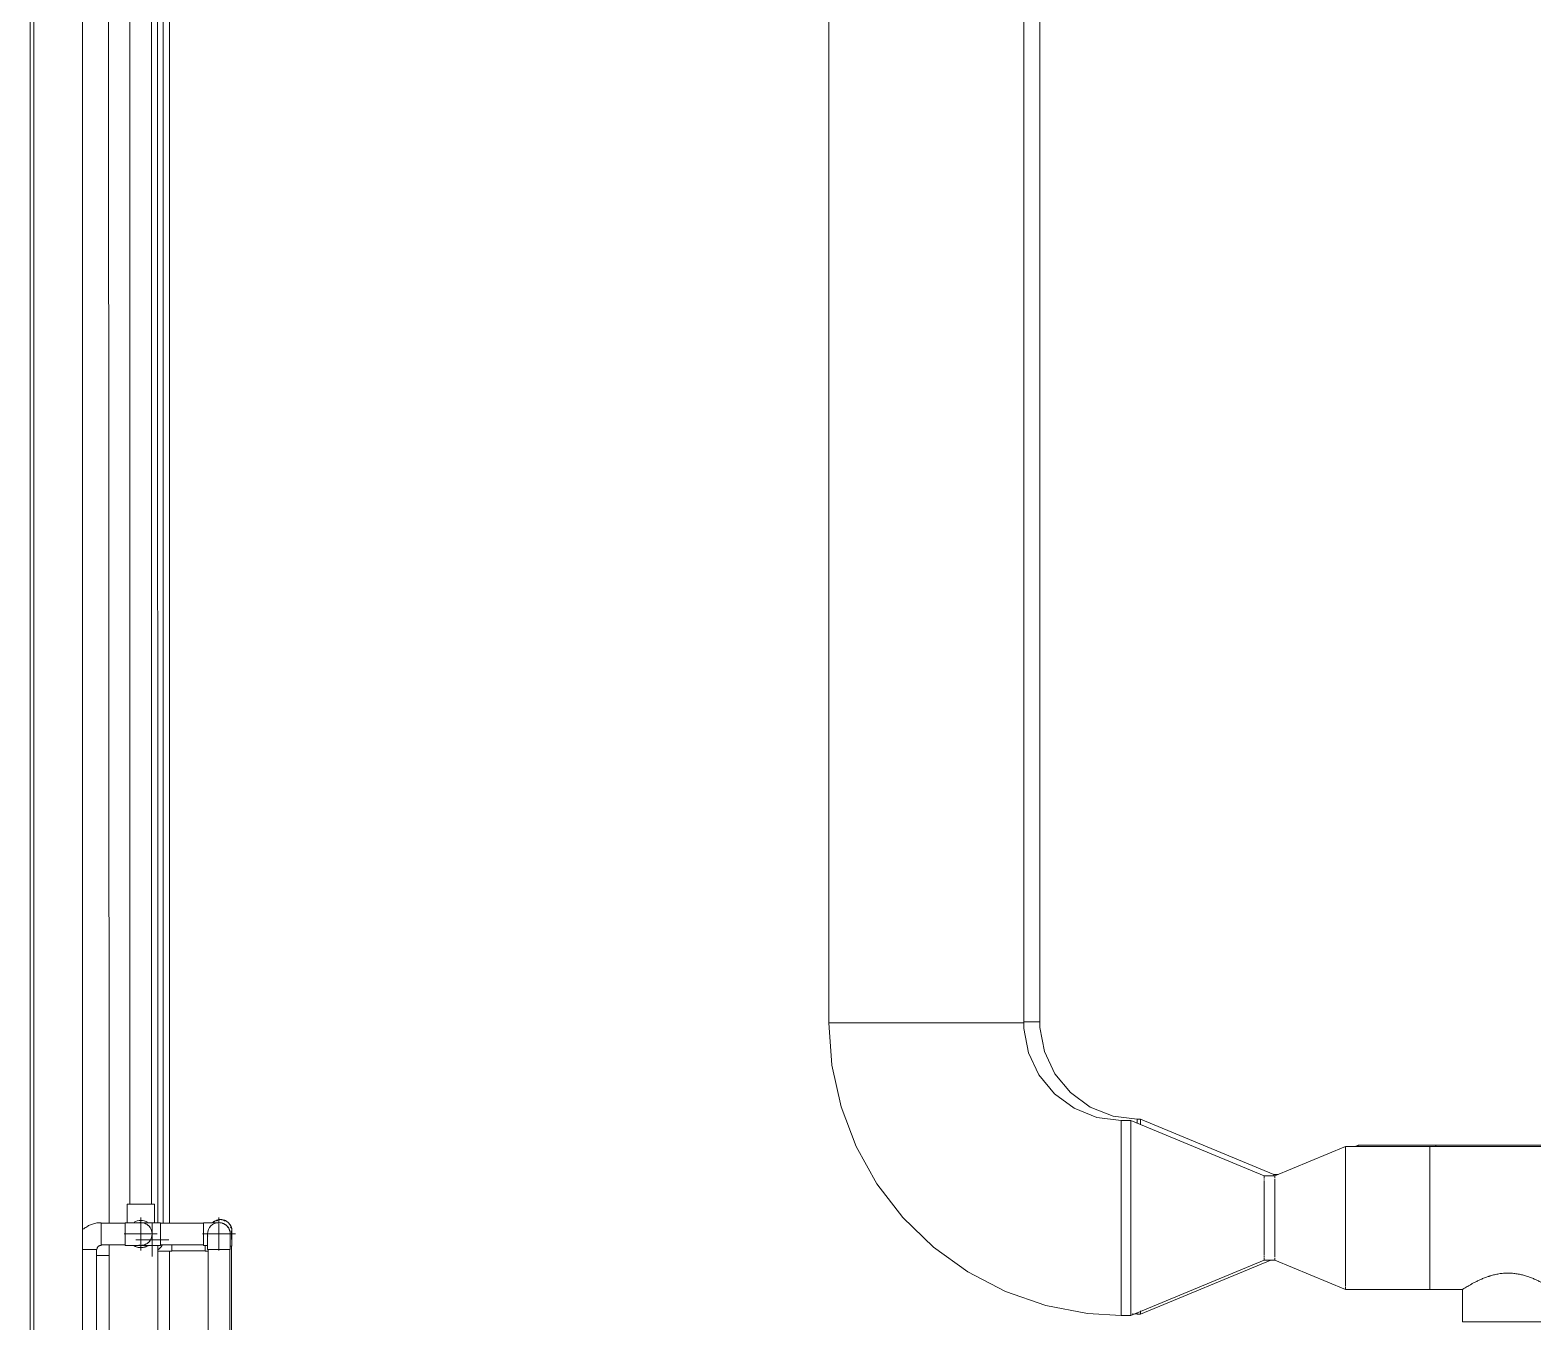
# Model space of a CAD drawing. Header units: centimetres. Extents: x -11896 to 2794, y -437 to 1921.
# Drawn here: x 196.3 to 427.5, y 263 to 461.8 of the extents above; entities that cross this region are included whole.
import ezdxf

# ---------------------------------------------------------------- set-up
doc = ezdxf.new("R2010")
doc.units = ezdxf.units.CM
for name, color, linetype, lineweight in [('M-HVAC-DUCT', 7, 'Continuous', 9), ('P-PIPE', 7, 'Continuous', 9), ('P-PIPE-CNTR', 7, 'Continuous', 9)]:
    doc.layers.add(name, color=color, linetype=linetype, lineweight=lineweight)

# ---------------------------------------------------------------- blocks, each defined once
blk = doc.blocks.new('Cobre - Codo - CO - Codo-V100-Sección 2-2')
at = {"layer": 'P-PIPE', "color": 6, "true_color": 0xff00ff}
for p, q in [((-1239.74, 278.3), (-1239.74, 276.56)), ((-1239.74, 276.56), (-1239.74, 274.81))]:
    blk.add_line(p, q, dxfattribs=at)
at = {"layer": 'P-PIPE', "color": 6, "true_color": 0xff00ff, "flags": 128}
for points in [[(-1237.35, 278.3), (-1237.35, 278.3), (-1237.36, 278.3), (-1237.37, 278.3), (-1237.38, 278.3), (-1237.4, 278.3), (-1237.42, 278.3), (-1237.44, 278.3), (-1237.47, 278.3), (-1237.5, 278.3), (-1237.54, 278.3), (-1237.58, 278.3), (-1237.62, 278.3), (-1237.67, 278.3), (-1237.72, 278.3), (-1237.77, 278.3), (-1237.82, 278.3), (-1237.88, 278.3), (-1237.94, 278.3), (-1238.01, 278.3), (-1238.07, 278.3), (-1238.14, 278.3), (-1238.22, 278.3), (-1238.29, 278.3), (-1238.37, 278.3), (-1238.45, 278.3), (-1238.53, 278.3), (-1238.61, 278.3), (-1238.7, 278.3), (-1238.78, 278.3), (-1238.87, 278.3), (-1238.96, 278.3), (-1239.05, 278.3), (-1239.14, 278.3), (-1239.24, 278.3), (-1239.33, 278.3), (-1239.42, 278.3), (-1239.52, 278.3), (-1239.61, 278.3), (-1239.71, 278.3), (-1239.74, 278.3)], [(-1239.74, 274.81), (-1239.64, 274.81), (-1239.54, 274.81), (-1239.45, 274.81), (-1239.36, 274.81), (-1239.26, 274.81), (-1239.17, 274.81), (-1239.08, 274.81), (-1238.99, 274.81), (-1238.9, 274.81), (-1238.81, 274.81), (-1238.72, 274.81), (-1238.63, 274.81), (-1238.55, 274.81), (-1238.47, 274.81), (-1238.39, 274.81), (-1238.31, 274.81), (-1238.24, 274.81), (-1238.16, 274.81), (-1238.09, 274.81), (-1238.03, 274.81), (-1237.96, 274.81), (-1237.9, 274.81), (-1237.84, 274.81), (-1237.78, 274.81), (-1237.73, 274.81), (-1237.68, 274.81), (-1237.63, 274.81), (-1237.59, 274.81), (-1237.55, 274.81), (-1237.51, 274.81), (-1237.48, 274.81), (-1237.45, 274.81), (-1237.43, 274.81), (-1237.4, 274.81), (-1237.39, 274.81), (-1237.37, 274.81), (-1237.36, 274.81), (-1237.35, 274.81), (-1237.35, 274.81)]]:
    blk.add_lwpolyline(points, dxfattribs=at)
at = {"layer": 'P-PIPE', "color": 6, "true_color": 0xff00ff}
for start, end in [(90, 100.6807), (0, 90), (270, 0), (259.3193, 270)]:
    blk.add_arc((-1237.35, 276.56), 1.75, start, end, dxfattribs=at)
blk = doc.blocks.new('CPVC - Codo - Codo-957983-Sección 2-2')
at = {"layer": 'P-PIPE', "color": 6, "true_color": 0xff00ff}
for p, q in [((-1239.45, 281.17), (-1239.45, 278.73)), ((-1237.35, 281.17), (-1239.45, 281.17)), ((-1235.26, 281.17), (-1237.35, 281.17)), ((-1235.26, 278.73), (-1235.26, 281.17))]:
    blk.add_line(p, q, dxfattribs=at)
at = {"layer": 'P-PIPE', "color": 6, "true_color": 0xff00ff, "flags": 128}
for points in [[(-1239.45, 278.27), (-1239.45, 278.36), (-1239.45, 278.45), (-1239.45, 278.53), (-1239.45, 278.62), (-1239.45, 278.71), (-1239.45, 278.73)], [(-1235.26, 278.73), (-1235.26, 278.64), (-1235.26, 278.56), (-1235.26, 278.47), (-1235.26, 278.38), (-1235.26, 278.3)], [(-1237.35, 274.46), (-1237.44, 274.46), (-1237.52, 274.47), (-1237.6, 274.48), (-1237.69, 274.49), (-1237.77, 274.5), (-1237.85, 274.52), (-1237.93, 274.54), (-1238.01, 274.57), (-1238.09, 274.6), (-1238.17, 274.63), (-1238.24, 274.66), (-1238.32, 274.7), (-1238.39, 274.74), (-1238.46, 274.78)], [(-1236.22, 274.79), (-1236.29, 274.75), (-1236.36, 274.71), (-1236.44, 274.67), (-1236.52, 274.64), (-1236.59, 274.6), (-1236.67, 274.58), (-1236.75, 274.55), (-1236.83, 274.53), (-1236.91, 274.51), (-1237, 274.49), (-1237.08, 274.48), (-1237.16, 274.47), (-1237.25, 274.46), (-1237.33, 274.46), (-1237.35, 274.46)]]:
    blk.add_lwpolyline(points, dxfattribs=at)
at = {"layer": 'P-PIPE', "color": 6, "true_color": 0xff00ff}
for start, end in [(90, 120), (60, 90), (240, 270), (270, 300)]:
    blk.add_arc((-1237.35, 276.56), 2.09, start, end, dxfattribs=at)
blk = doc.blocks.new('Cobre - Codo - CO - Codo-V102-Sección 2-2')
at = {"layer": 'P-PIPE', "color": 6, "true_color": 0xff00ff}
blk.add_arc((-1235.6, 275.65), 1.75, 300, 330, dxfattribs=at)
blk = doc.blocks.new('Cobre - Codo - CO - Codo-V109-Sección 2-2')
at = {"layer": 'P-PIPE', "color": 6, "true_color": 0xff00ff}
for p, q in [((-1243.47, 278.24), (-1243.47, 278.3)), ((-1243.47, 276.56), (-1243.47, 278.3)), ((-1243.47, 274.81), (-1243.47, 276.56)), ((-1246.3, 274.17), (-1245.85, 274.17)), ((-1245.85, 274.17), (-1244.1, 274.17)), ((-1244.16, 274.17), (-1244.1, 274.17)), ((-1243.47, 274.81), (-1243.47, 274.87))]:
    blk.add_line(p, q, dxfattribs=at)
at = {"layer": 'P-PIPE', "color": 6, "true_color": 0xff00ff, "flags": 128}
for points in [[(-1243.47, 278.3), (-1243.63, 278.3), (-1243.8, 278.29), (-1243.96, 278.27), (-1244.13, 278.25), (-1244.29, 278.22), (-1244.45, 278.19), (-1244.61, 278.14), (-1244.77, 278.09), (-1244.92, 278.04), (-1245.08, 277.98), (-1245.23, 277.91), (-1245.38, 277.84), (-1245.52, 277.76), (-1245.66, 277.67), (-1245.8, 277.58), (-1245.94, 277.49), (-1246.07, 277.39), (-1246.19, 277.28)], [(-1244.1, 274.17), (-1244.1, 274.2), (-1244.1, 274.22), (-1244.1, 274.25), (-1244.09, 274.27), (-1244.09, 274.3), (-1244.08, 274.32), (-1244.08, 274.35), (-1244.07, 274.37), (-1244.06, 274.4), (-1244.05, 274.42), (-1244.04, 274.44), (-1244.03, 274.47), (-1244.02, 274.49), (-1244.01, 274.51), (-1243.99, 274.53), (-1243.98, 274.55), (-1243.96, 274.57), (-1243.95, 274.59), (-1243.93, 274.61), (-1243.91, 274.63), (-1243.89, 274.64), (-1243.87, 274.66), (-1243.85, 274.68), (-1243.83, 274.69), (-1243.81, 274.71), (-1243.79, 274.72), (-1243.77, 274.73), (-1243.74, 274.74), (-1243.72, 274.75), (-1243.7, 274.76), (-1243.67, 274.77), (-1243.65, 274.78), (-1243.63, 274.79), (-1243.6, 274.79), (-1243.58, 274.8), (-1243.55, 274.8), (-1243.53, 274.8), (-1243.5, 274.81), (-1243.47, 274.81), (-1243.47, 274.81)]]:
    blk.add_lwpolyline(points, dxfattribs=at)
blk = doc.blocks.new('Cobre - Codo - CO - Codo-V112-Sección 2-2')
at = {"layer": 'P-PIPE', "color": 6, "true_color": 0xff00ff}
for p, q in [((-1244.19, 273.27), (-1243.6, 273.27)), ((-1243.6, 273.27), (-1242.17, 273.27))]:
    blk.add_line(p, q, dxfattribs=at)
blk = doc.blocks.new('M_Round Tee - Standard-1406723-Sección 2-2')
at = {"layer": 'M-HVAC-DUCT', "color": 6, "true_color": 0xff00ff}
for p, q in [((-1014.99, 290.03), (-1038.99, 290.03)), ((-1038.99, 290.03), (-1038.99, 279.03)), ((-1014.99, 279.03), (-1014.99, 290.03)), ((-1038.99, 279.03), (-1038.99, 268.03)), ((-1014.99, 268.03), (-1014.99, 279.03)), ((-1038.99, 268.03), (-1033.99, 268.03)), ((-1033.99, 268.03), (-1033.99, 263.03)), ((-1019.99, 263.03), (-1019.99, 268.03)), ((-1019.99, 268.03), (-1014.99, 268.03)), ((-1033.99, 263.03), (-1026.99, 263.03)), ((-1026.99, 263.03), (-1019.99, 263.03))]:
    blk.add_line(p, q, dxfattribs=at)
for points, knots in [([(-1026.99, 270.54), (-1027.23, 270.54), (-1027.7, 270.52), (-1028.39, 270.44), (-1028.95, 270.32), (-1029.39, 270.21), (-1029.66, 270.14), (-1029.86, 270.07), (-1030.07, 270), (-1030.32, 269.92), (-1030.61, 269.8), (-1030.9, 269.69), (-1031.17, 269.57), (-1031.43, 269.45), (-1031.68, 269.33), (-1031.93, 269.21), (-1032.16, 269.1), (-1032.38, 268.98), (-1032.59, 268.86), (-1032.78, 268.76), (-1032.97, 268.65), (-1033.19, 268.52), (-1033.44, 268.37), (-1033.68, 268.22), (-1033.91, 268.08), (-1033.99, 268.03), (-1033.99, 268.03)], [0, 0, 0, 0, 0.0625, 0.125, 0.1875, 0.21875, 0.25, 0.265625, 0.28125, 0.3125, 0.34375, 0.375, 0.40625, 0.4375, 0.46875, 0.5, 0.53125, 0.5625, 0.59375, 0.625, 0.65625, 0.6875, 0.75, 0.8125, 0.875, 1, 1, 1, 1]), ([(-1019.99, 268.03), (-1019.99, 268.03), (-1020.06, 268.08), (-1020.29, 268.22), (-1020.53, 268.37), (-1020.78, 268.52), (-1021.01, 268.65), (-1021.19, 268.76), (-1021.39, 268.86), (-1021.67, 269.02), (-1021.97, 269.17), (-1022.29, 269.33), (-1022.54, 269.45), (-1022.81, 269.57), (-1023.08, 269.69), (-1023.36, 269.8), (-1023.65, 269.92), (-1023.96, 270.02), (-1024.27, 270.12), (-1024.58, 270.21), (-1024.91, 270.3), (-1025.24, 270.37), (-1025.7, 270.45), (-1026.28, 270.52), (-1026.75, 270.54), (-1026.99, 270.54)], [0, 0, 0, 0, 0.125, 0.1875, 0.25, 0.3125, 0.34375, 0.375, 0.40625, 0.4375, 0.5, 0.53125, 0.5625, 0.59375, 0.625, 0.65625, 0.6875, 0.71875, 0.75, 0.78125, 0.8125, 0.84375, 0.875, 0.9375, 1, 1, 1, 1])]:
    blk.add_open_spline(points, degree=3, knots=knots, dxfattribs=at)
blk = doc.blocks.new('M_Round Transition - Angle - Reducción 45_-1406902-Sección 2-2')
at = {"layer": 'M-HVAC-DUCT', "color": 6, "true_color": 0xff00ff}
for p, q in [((-1051.99, 290.03), (-1062.85, 285.53)), ((-1051.99, 289.23), (-1051.99, 289.49)), ((-1051.99, 287.5), (-1051.99, 288.21)), ((-1062.85, 285.04), (-1062.85, 284.92)), ((-1051.99, 285.09), (-1051.99, 286.04)), ((-1051.99, 282.18), (-1051.99, 283.15)), ((-1062.85, 281.78), (-1062.85, 281.25)), ((-1062.85, 276.81), (-1062.85, 276.28)), ((-1051.99, 274.91), (-1051.99, 275.88)), ((-1062.85, 273.14), (-1062.85, 273.02)), ((-1051.99, 272.02), (-1051.99, 272.97)), ((-1062.85, 272.53), (-1051.99, 268.03)), ((-1051.99, 269.85), (-1051.99, 270.56)), ((-1051.99, 268.57), (-1051.99, 268.83))]:
    blk.add_line(p, q, dxfattribs=at)
blk = doc.blocks.new('M_Round Transition - Angle - Reducción 45_-1406951-Sección 2-2')
at = {"layer": 'M-HVAC-DUCT', "color": 6, "true_color": 0xff00ff}
for p, q in [((-1064.49, 285.53), (-1085.01, 294.03)), ((-1085.01, 294.03), (-1085.01, 293.74)), ((-1085.01, 293.1), (-1085.01, 292.38)), ((-1085.01, 291.13), (-1085.01, 290.03)), ((-1085.01, 288.19), (-1085.01, 286.85)), ((-1064.49, 284.92), (-1064.49, 285.04)), ((-1085.01, 284.38), (-1085.01, 283.09)), ((-1064.49, 281.25), (-1064.49, 281.78)), ((-1085.01, 279.27), (-1085.01, 279.03)), ((-1064.49, 276.28), (-1064.49, 276.81)), ((-1085.01, 274.97), (-1085.01, 273.68)), ((-1064.49, 273.02), (-1064.49, 273.14)), ((-1085.01, 264.03), (-1064.49, 272.53)), ((-1085.01, 271.21), (-1085.01, 269.87)), ((-1085.01, 268.03), (-1085.01, 266.93)), ((-1085.01, 265.68), (-1085.01, 264.96)), ((-1085.01, 264.32), (-1085.01, 264.03))]:
    blk.add_line(p, q, dxfattribs=at)
blk = doc.blocks.new('M_Round Elbow - 1 D-1406963-Sección 2-2')
at = {"layer": 'M-HVAC-DUCT', "color": 6, "true_color": 0xff00ff}
for p, q in [((-1116.49, 309.03), (-1131.49, 309.03)), ((-1101.49, 309.03), (-1116.49, 309.03)), ((-1086.49, 279.03), (-1086.49, 294.03)), ((-1086.49, 264.03), (-1086.49, 279.03))]:
    blk.add_line(p, q, dxfattribs=at)
at = {"layer": 'M-HVAC-DUCT', "color": 6, "true_color": 0xff00ff, "flags": 128}
for points in [[(-1131.49, 309.03), (-1131.01, 302.51), (-1129.6, 296.12), (-1127.27, 290.01), (-1124.08, 284.3), (-1120.1, 279.11), (-1115.4, 274.55), (-1110.1, 270.72), (-1104.3, 267.7), (-1098.12, 265.56), (-1091.69, 264.33), (-1086.49, 264.03)], [(-1086.49, 294.03), (-1090.23, 294.5), (-1093.73, 295.9), (-1096.78, 298.12), (-1099.17, 301.03), (-1100.77, 304.44), (-1101.46, 308.15), (-1101.49, 309.03)]]:
    blk.add_lwpolyline(points, dxfattribs=at)
blk = doc.blocks.new('M_Round Tee - Standard-V117-Sección 2-2')
at = {"layer": 'M-HVAC-DUCT', "color": 6, "true_color": 0xff00ff}
for p, q in [((-1014.09, 290.22), (-1038.09, 290.22)), ((-1038.09, 290.22), (-1038.09, 290.11)), ((-1014.09, 290.12), (-1014.09, 290.22)), ((-1019.09, 263.22), (-1019.09, 268.03)), ((-1019.98, 263.22), (-1019.09, 263.22))]:
    blk.add_line(p, q, dxfattribs=at)
blk = doc.blocks.new('M_Round Transition - Angle - Reducción 45_-V118-Sección 2-2')
at = {"layer": 'M-HVAC-DUCT', "color": 6, "true_color": 0xff00ff}
blk.add_line((-1050.02, 290.22), (-1050.48, 290.03), dxfattribs=at)
blk = doc.blocks.new('M_Round Transition - Angle - Reducción 45_-V119-Sección 2-2')
at = {"layer": 'M-HVAC-DUCT', "color": 6, "true_color": 0xff00ff}
for p, q in [((-1063.02, 285.72), (-1083.55, 294.22)), ((-1083.55, 294.22), (-1083.55, 293.93)), ((-1083.55, 264.22), (-1063.48, 272.53)), ((-1083.55, 264.51), (-1083.55, 264.22))]:
    blk.add_line(p, q, dxfattribs=at)
blk = doc.blocks.new('M_Round Elbow - 1 D-V120-Sección 2-2')
at = {"layer": 'M-HVAC-DUCT', "color": 6, "true_color": 0xff00ff}
for p, q in [((-1099.02, 309.22), (-1101.42, 309.22)), ((-1084.02, 293.53), (-1084.02, 294.22)), ((-1084.81, 264.26), (-1084.02, 264.22)), ((-1084.02, 264.22), (-1084.02, 264.5))]:
    blk.add_line(p, q, dxfattribs=at)
at = {"layer": 'M-HVAC-DUCT', "color": 6, "true_color": 0xff00ff, "flags": 128}
blk.add_lwpolyline([(-1084.02, 294.22), (-1087.76, 294.69), (-1091.27, 296.08), (-1094.31, 298.3), (-1096.71, 301.21), (-1098.31, 304.63), (-1099, 308.34), (-1099.02, 309.22)], dxfattribs=at)
blk = doc.blocks.new('Cobre - Tee - CO - Tee-V154-Sección 2-2')
at = {"layer": 'P-PIPE', "color": 6, "true_color": 0xff00ff}
for p, q in [((-1234.75, 273.91), (-1232.58, 273.91)), ((-1232.58, 273.91), (-1232.58, 274.78))]:
    blk.add_line(p, q, dxfattribs=at)
blk.add_arc((-1235.6, 275.65), 1.75, 300, 330, dxfattribs=at)
blk.add_open_spline([(-1234.62, 274.21), (-1234.6, 274.22), (-1234.55, 274.26), (-1234.47, 274.32), (-1234.4, 274.38), (-1234.36, 274.43), (-1234.33, 274.45)], degree=3, dxfattribs=at)
blk.add_open_spline([(-1234.29, 274.5), (-1234.28, 274.51), (-1234.25, 274.54), (-1234.2, 274.6), (-1234.14, 274.69), (-1234.11, 274.75), (-1234.09, 274.78)], degree=3, knots=[0.596931, 0.596931, 0.596931, 0.596931, 0.6071429, 0.6428571, 0.6785714, 0.7142857, 0.7142857, 0.7142857, 0.7142857], dxfattribs=at)
blk = doc.blocks.new('Cobre - Codo - CO - Codo-V155-Sección 2-2')
at = {"layer": 'P-PIPE', "color": 6, "true_color": 0xff00ff}
blk.add_line((-1227.47, 274.81), (-1227.47, 273.91), dxfattribs=at)
at = {"layer": 'P-PIPE', "color": 6, "true_color": 0xff00ff, "flags": 128}
blk.add_lwpolyline([(-1226.96, 273.91), (-1227.06, 273.91), (-1227.15, 273.91), (-1227.25, 273.91), (-1227.34, 273.91), (-1227.44, 273.91), (-1227.47, 273.91)], dxfattribs=at)
at = {"layer": 'P-PIPE', "color": 6, "true_color": 0xff00ff}
blk.add_ellipse((-1225.08, 275.7), major_axis=(1.75, 0), ratio=0.999848, start_param=6.12974, end_param=6.283185, dxfattribs=at)
blk = doc.blocks.new('Cobre - Codo - CO - Codo-1444429-Sección 2-2')
at = {"layer": 'P-PIPE', "color": 6, "true_color": 0xff00ff}
blk.add_line((-1223.33, 277.02), (-1223.33, 277.02), dxfattribs=at)
at = {"layer": 'P-PIPE', "color": 6, "true_color": 0xff00ff, "flags": 128}
for points in [[(-1226.3, 278.28), (-1226.25, 278.33), (-1226.2, 278.37), (-1226.14, 278.42), (-1226.09, 278.46), (-1226.03, 278.5), (-1225.97, 278.53), (-1225.91, 278.57), (-1225.84, 278.6), (-1225.78, 278.63), (-1225.72, 278.65), (-1225.65, 278.68), (-1225.58, 278.7), (-1225.52, 278.72), (-1225.45, 278.73), (-1225.38, 278.75), (-1225.31, 278.76), (-1225.24, 278.77), (-1225.17, 278.77), (-1225.1, 278.77), (-1225.08, 278.77)], [(-1225.08, 278.77), (-1225.01, 278.77), (-1224.94, 278.77), (-1224.87, 278.76), (-1224.8, 278.75), (-1224.74, 278.74), (-1224.67, 278.72), (-1224.6, 278.7), (-1224.53, 278.68), (-1224.47, 278.66), (-1224.4, 278.63), (-1224.34, 278.61), (-1224.28, 278.58), (-1224.21, 278.54), (-1224.15, 278.51), (-1224.1, 278.47), (-1224.04, 278.43), (-1223.98, 278.38), (-1223.93, 278.34), (-1223.88, 278.29), (-1223.83, 278.24), (-1223.78, 278.19), (-1223.74, 278.14), (-1223.69, 278.08), (-1223.65, 278.03), (-1223.61, 277.97), (-1223.57, 277.91), (-1223.54, 277.85), (-1223.51, 277.79), (-1223.48, 277.72), (-1223.45, 277.66), (-1223.43, 277.59), (-1223.41, 277.53), (-1223.39, 277.46), (-1223.37, 277.39), (-1223.36, 277.32), (-1223.35, 277.25), (-1223.34, 277.18), (-1223.34, 277.11), (-1223.33, 277.04), (-1223.33, 277.02)], [(-1223.33, 274.68), (-1223.33, 274.78), (-1223.33, 274.87), (-1223.33, 274.97), (-1223.33, 275.06), (-1223.33, 275.15), (-1223.33, 275.25), (-1223.33, 275.34), (-1223.33, 275.43), (-1223.33, 275.52), (-1223.33, 275.61), (-1223.33, 275.69), (-1223.33, 275.78), (-1223.33, 275.86), (-1223.33, 275.94), (-1223.33, 276.02), (-1223.33, 276.1), (-1223.33, 276.17), (-1223.33, 276.24), (-1223.33, 276.31), (-1223.33, 276.38), (-1223.33, 276.44), (-1223.33, 276.5), (-1223.33, 276.56), (-1223.33, 276.62), (-1223.33, 276.67), (-1223.33, 276.72), (-1223.33, 276.76), (-1223.33, 276.8), (-1223.33, 276.84), (-1223.33, 276.88), (-1223.33, 276.91), (-1223.33, 276.94), (-1223.33, 276.96), (-1223.33, 276.98), (-1223.33, 277), (-1223.33, 277.01), (-1223.33, 277.02), (-1223.33, 277.02), (-1223.33, 277.02)]]:
    blk.add_lwpolyline(points, dxfattribs=at)
at = {"layer": 'P-PIPE', "color": 6, "true_color": 0xff00ff}
for centre, ratio, start_param, end_param in [((-1225.08, 277.02), 0.999848, 1.570796, 2.356194), ((-1225.08, 277.02), 0.999848, 0, 1.570796), ((-1225.08, 277.02), 0.999848, 6.113026, 6.283185), ((-1225.08, 274.68), 0.017229, 0, 0.523599)]:
    blk.add_ellipse(centre, major_axis=(1.75, 0), ratio=ratio, start_param=start_param, end_param=end_param, dxfattribs=at)
blk = doc.blocks.new('Cobre - Tee - CO - Tee-V160-Sección 2-2')
at = {"layer": 'P-PIPE', "color": 6, "true_color": 0xff00ff}
for p, q in [((-1234.33, 278.3), (-1237.35, 278.3)), ((-1234.33, 276.56), (-1234.33, 278.3)), ((-1234.33, 274.81), (-1234.33, 276.56)), ((-1237.35, 274.81), (-1234.33, 274.81))]:
    blk.add_line(p, q, dxfattribs=at)
for start, end in [(90, 100.6807), (0, 90), (270, 360), (259.3193, 270)]:
    blk.add_arc((-1237.35, 276.56), 1.75, start, end, dxfattribs=at)
for points in [[(-1237.02, 278.27), (-1237.13, 278.29), (-1237.24, 278.3), (-1237.35, 278.3)], [(-1236.37, 275.11), (-1236.35, 275.12), (-1236.3, 275.16), (-1236.22, 275.22), (-1236.15, 275.28), (-1236.08, 275.35), (-1236.02, 275.43), (-1235.95, 275.5), (-1235.89, 275.59), (-1235.86, 275.65), (-1235.84, 275.68)], [(-1237.35, 274.81), (-1237.24, 274.81), (-1237.13, 274.82), (-1237.02, 274.84)]]:
    blk.add_open_spline(points, degree=3, dxfattribs=at)
for points, knots in [([(-1236.55, 278.11), (-1236.6, 278.13), (-1236.69, 278.18), (-1236.78, 278.21), (-1236.83, 278.22)], [0.6542238, 0.6542238, 0.6542238, 0.6542238, 0.7142857, 0.7748829, 0.7748829, 0.7748829, 0.7748829]), ([(-1235.89, 277.52), (-1235.91, 277.55), (-1235.95, 277.61), (-1236.02, 277.69), (-1236.08, 277.76), (-1236.15, 277.83), (-1236.25, 277.91), (-1236.32, 277.97), (-1236.37, 278)], [0.3214286, 0.3214286, 0.3214286, 0.3214286, 0.3571429, 0.3928571, 0.4285714, 0.4642857, 0.5, 0.5714286, 0.5714286, 0.5714286, 0.5714286]), ([(-1235.6, 276.56), (-1235.6, 276.64), (-1235.61, 276.76), (-1235.64, 276.91), (-1235.66, 276.99), (-1235.67, 277.02)], [0, 0, 0, 0, 0.0714286, 0.1071429, 0.1428571, 0.1428571, 0.1428571, 0.1428571]), ([(-1235.67, 276.09), (-1235.66, 276.13), (-1235.64, 276.2), (-1235.61, 276.36), (-1235.6, 276.47), (-1235.6, 276.56)], [0.8571429, 0.8571429, 0.8571429, 0.8571429, 0.8928571, 0.9285714, 1, 1, 1, 1]), ([(-1236.83, 274.89), (-1236.78, 274.9), (-1236.69, 274.94), (-1236.6, 274.98), (-1236.55, 275)], [0.2251171, 0.2251171, 0.2251171, 0.2251171, 0.2857143, 0.3457762, 0.3457762, 0.3457762, 0.3457762])]:
    blk.add_open_spline(points, degree=3, knots=knots, dxfattribs=at)
blk = doc.blocks.new('Cobre - Codo - CO - Codo-V161-Sección 2-2')
at = {"layer": 'P-PIPE', "color": 6, "true_color": 0xff00ff}
for p, q in [((-1227.72, 278.3), (-1227.72, 276.56)), ((-1227.72, 276.56), (-1227.72, 274.81))]:
    blk.add_line(p, q, dxfattribs=at)
at = {"layer": 'P-PIPE', "color": 6, "true_color": 0xff00ff, "flags": 128}
for points in [[(-1227.72, 278.3), (-1227.62, 278.3), (-1227.53, 278.3), (-1227.43, 278.3), (-1227.34, 278.3), (-1227.24, 278.3), (-1227.15, 278.3), (-1227.06, 278.3), (-1226.97, 278.3), (-1226.88, 278.3), (-1226.79, 278.3), (-1226.7, 278.3), (-1226.62, 278.3), (-1226.53, 278.3), (-1226.45, 278.3), (-1226.37, 278.3), (-1226.29, 278.3), (-1226.22, 278.3), (-1226.14, 278.3), (-1226.07, 278.3), (-1226.01, 278.3), (-1225.94, 278.3), (-1225.88, 278.3), (-1225.82, 278.3), (-1225.76, 278.3), (-1225.71, 278.3), (-1225.66, 278.3), (-1225.61, 278.3), (-1225.57, 278.3), (-1225.53, 278.3), (-1225.49, 278.3)], [(-1225.12, 278.29), (-1225.05, 278.28), (-1224.99, 278.27), (-1224.92, 278.25), (-1224.85, 278.24), (-1224.78, 278.22), (-1224.72, 278.19), (-1224.65, 278.17), (-1224.59, 278.14), (-1224.53, 278.11), (-1224.46, 278.07), (-1224.4, 278.04), (-1224.35, 278), (-1224.29, 277.96), (-1224.23, 277.92), (-1224.18, 277.87), (-1224.13, 277.82), (-1224.08, 277.77), (-1224.03, 277.72), (-1223.99, 277.67), (-1223.94, 277.62), (-1223.9, 277.56), (-1223.86, 277.5), (-1223.82, 277.44), (-1223.79, 277.38), (-1223.76, 277.32), (-1223.73, 277.25), (-1223.7, 277.19), (-1223.68, 277.12), (-1223.66, 277.06), (-1223.64, 276.99), (-1223.62, 276.92), (-1223.61, 276.85), (-1223.6, 276.78), (-1223.59, 276.71), (-1223.59, 276.64), (-1223.58, 276.57), (-1223.58, 276.56)], [(-1223.58, 276.56), (-1223.59, 276.49), (-1223.59, 276.42), (-1223.6, 276.35), (-1223.61, 276.28), (-1223.62, 276.21)], [(-1227.03, 274.81), (-1227.13, 274.81), (-1227.22, 274.81), (-1227.31, 274.81), (-1227.41, 274.81), (-1227.5, 274.81), (-1227.6, 274.81), (-1227.69, 274.81), (-1227.72, 274.81)]]:
    blk.add_lwpolyline(points, dxfattribs=at)
at = {"layer": 'P-PIPE', "color": 6, "true_color": 0xff00ff}
for start, end in [(90, 180), (0, 90), (180, 190.6807), (349.3193, 360)]:
    blk.add_arc((-1225.33, 276.56), 1.75, start, end, dxfattribs=at)
blk = doc.blocks.new('Cobre - Codo - CO - Codo-V144-Sección 2-2')
at = {"layer": 'P-PIPE', "color": 6, "true_color": 0xff00ff}
for p, q in [((-502.24, 154.56), (-500.49, 154.56)), ((-500.49, 154.56), (-498.74, 154.56))]:
    blk.add_line(p, q, dxfattribs=at)
at = {"layer": 'P-PIPE', "color": 6, "true_color": 0xff00ff, "flags": 128}
for points in [[(-502.24, 156.95), (-502.24, 156.94), (-502.24, 156.94), (-502.24, 156.93), (-502.24, 156.92), (-502.24, 156.9), (-502.24, 156.88), (-502.24, 156.85), (-502.24, 156.82), (-502.24, 156.79), (-502.24, 156.76), (-502.24, 156.72), (-502.24, 156.68), (-502.24, 156.63), (-502.24, 156.58), (-502.24, 156.53), (-502.24, 156.47), (-502.24, 156.42), (-502.24, 156.35), (-502.24, 156.29), (-502.24, 156.22), (-502.24, 156.15), (-502.24, 156.08), (-502.24, 156.01), (-502.24, 155.93), (-502.24, 155.85), (-502.24, 155.77), (-502.24, 155.69), (-502.24, 155.6), (-502.24, 155.51), (-502.24, 155.43), (-502.24, 155.34), (-502.24, 155.25), (-502.24, 155.15), (-502.24, 155.06), (-502.24, 154.97), (-502.24, 154.87), (-502.24, 154.78), (-502.24, 154.68), (-502.24, 154.59), (-502.24, 154.56)], [(-498.74, 154.56), (-498.74, 154.66), (-498.74, 154.75), (-498.74, 154.85), (-498.74, 154.94), (-498.74, 155.04), (-498.74, 155.13), (-498.74, 155.22), (-498.74, 155.31), (-498.74, 155.4), (-498.74, 155.49), (-498.74, 155.58), (-498.74, 155.66), (-498.74, 155.75), (-498.74, 155.83), (-498.74, 155.91), (-498.74, 155.99), (-498.74, 156.06), (-498.74, 156.13), (-498.74, 156.2), (-498.74, 156.27), (-498.74, 156.34), (-498.74, 156.4), (-498.74, 156.46), (-498.74, 156.51), (-498.74, 156.57), (-498.74, 156.62), (-498.74, 156.66), (-498.74, 156.71), (-498.74, 156.75), (-498.74, 156.78), (-498.74, 156.82), (-498.74, 156.85), (-498.74, 156.87), (-498.74, 156.89), (-498.74, 156.91), (-498.74, 156.93), (-498.74, 156.94), (-498.74, 156.94), (-498.74, 156.95)]]:
    blk.add_lwpolyline(points, dxfattribs=at)
at = {"layer": 'P-PIPE', "color": 6, "true_color": 0xff00ff}
for start, end in [(90, 180), (0, 90), (180, 190.6807), (349.3193, 0)]:
    blk.add_arc((-500.49, 156.95), 1.75, start, end, dxfattribs=at)
blk = doc.blocks.new('PQ_RVR_MEP-01_ZZ_ZZ_MO_T_A_rvt-2-Sección 2-2')
at = {"layer": 'M-HVAC-DUCT', "color": 6, "true_color": 0xff00ff}
for p, q in [((-1131.49, 507.53), (-1131.49, 309.03)), ((-1101.49, 309.03), (-1101.49, 507.53)), ((-1099.02, 309.22), (-1099.02, 507.53)), ((-1131.49, 309.03), (-1116.49, 309.03)), ((-1116.49, 309.03), (-1101.49, 309.03)), ((-1101.42, 309.22), (-1099.02, 309.22)), ((-1085.01, 294.03), (-1086.49, 294.03)), ((-1086.49, 294.03), (-1086.49, 279.03)), ((-1085.01, 293.98), (-1085.01, 294.03)), ((-1085.01, 293.1), (-1085.01, 293.74)), ((-1083.55, 294.22), (-1084.02, 294.22)), ((-1084.02, 294.22), (-1084.02, 293.53)), ((-1083.55, 294.17), (-1083.55, 294.22)), ((-1083.55, 293.36), (-1083.55, 293.93)), ((-1085.01, 291.13), (-1085.01, 292.39)), ((-1085.01, 288.19), (-1085.01, 290.03)), ((-1038.99, 290.03), (-1051.99, 290.03)), ((-1051.99, 290.03), (-1051.99, 289.57)), ((-1051.99, 289.23), (-1051.99, 288.21)), ((-1038.09, 290.22), (-1050.02, 290.22)), ((-1050.02, 290.22), (-1050.02, 290.12)), ((-1038.99, 279.03), (-1038.99, 290.03)), ((-1038.09, 290.11), (-1038.09, 290.22)), ((-1085.01, 284.38), (-1085.01, 286.86)), ((-1051.99, 287.51), (-1051.99, 286.04)), ((-1062.85, 285.53), (-1064.49, 285.53)), ((-1064.49, 285.53), (-1064.49, 285.14)), ((-1064.49, 284.81), (-1064.49, 281.77)), ((-1062.4, 285.72), (-1063.02, 285.72)), ((-1063.02, 285.72), (-1063.02, 285.56)), ((-1062.85, 285.19), (-1062.85, 285.53)), ((-1062.85, 281.77), (-1062.85, 284.92)), ((-1051.99, 285.09), (-1051.99, 283.15)), ((-1085.01, 279.03), (-1085.01, 283.09)), ((-1051.99, 282.19), (-1051.99, 279.03)), ((-1064.49, 281.26), (-1064.49, 279.03)), ((-1062.85, 279.03), (-1062.85, 281.26)), ((-1086.49, 279.03), (-1086.49, 264.03)), ((-1085.01, 274.97), (-1085.01, 279.03)), ((-1064.49, 279.03), (-1064.49, 276.8)), ((-1062.85, 276.8), (-1062.85, 279.03)), ((-1051.99, 279.03), (-1051.99, 275.87)), ((-1038.99, 268.03), (-1038.99, 279.03)), ((-1064.49, 276.29), (-1064.49, 273.25)), ((-1062.85, 273.14), (-1062.85, 276.29)), ((-1085.01, 271.2), (-1085.01, 273.68)), ((-1064.49, 272.92), (-1064.49, 272.53)), ((-1062.85, 272.53), (-1062.85, 272.87)), ((-1051.99, 274.91), (-1051.99, 272.97)), ((-1064.49, 272.53), (-1062.85, 272.53)), ((-1051.99, 272.02), (-1051.99, 270.55)), ((-1085.01, 268.03), (-1085.01, 269.87)), ((-1051.99, 269.85), (-1051.99, 268.83)), ((-1051.99, 268.49), (-1051.99, 268.03)), ((-1085.01, 265.67), (-1085.01, 266.93)), ((-1051.99, 268.03), (-1038.99, 268.03)), ((-1086.49, 264.03), (-1085.01, 264.03)), ((-1085.01, 264.32), (-1085.01, 264.96)), ((-1085.01, 264.03), (-1085.01, 264.08)), ((-1084.02, 264.5), (-1084.02, 264.22)), ((-1084.02, 264.22), (-1083.55, 264.22)), ((-1083.55, 264.51), (-1083.55, 264.73)), ((-1083.55, 264.22), (-1083.55, 264.26))]:
    blk.add_line(p, q, dxfattribs=at)
at = {"layer": 'P-PIPE', "color": 6, "true_color": 0xff00ff}
for p, q in [((-1254.39, 507.53), (-1254.39, 189.02)), ((-1253.81, 507.53), (-1253.81, 159.07)), ((-1246.31, 159.07), (-1246.31, 507.53)), ((-1242.32, 507.53), (-1242.22, 278.22)), ((-1239.02, 507.53), (-1239.02, 281.17)), ((-1235.68, 281.17), (-1235.68, 507.53)), ((-1234.72, 278.3), (-1234.82, 507.53)), ((-1233.93, 278.22), (-1233.93, 507.53)), ((-1232.92, 278.21), (-1232.92, 507.53)), ((-1239.74, 278.22), (-1243.47, 278.22)), ((-1227.72, 278.22), (-1234.33, 278.22)), ((-1223.42, 275.7), (-1223.42, 277.02)), ((-1244.18, 242.88), (-1244.18, 274.17)), ((-1243.47, 274.89), (-1239.74, 274.89)), ((-1242.22, 274.89), (-1242.19, 212.21)), ((-1234.69, 209.7), (-1234.72, 274.81)), ((-1234.33, 274.89), (-1227.72, 274.89)), ((-1232.92, 189.08), (-1232.92, 273.91)), ((-1232.58, 273.99), (-1227.47, 273.99)), ((-1227, 274.17), (-1227, 186.75)), ((-1223.67, 186.75), (-1223.67, 274.17)), ((-1223.42, 189.09), (-1223.42, 274.68))]:
    blk.add_line(p, q, dxfattribs=at)
for start_param, end_param in [(1.832596, 1.960006), (1.181587, 1.308997), (0.261799, 0.37539)]:
    blk.add_ellipse((-1225.08, 277.02), major_axis=(1.67, 0), ratio=0.999848, start_param=start_param, end_param=end_param, dxfattribs=at)
at = {"layer": 'P-PIPE-CNTR', "color": 6, "true_color": 0xff00ff}
for p, q in [((-1237.35, 274.02), (-1237.35, 279.1)), ((-1237.35, 274.02), (-1237.35, 279.1)), ((-1235.6, 273.11), (-1235.6, 278.19)), ((-1235.6, 273.11), (-1235.6, 278.19)), ((-1225.33, 274.02), (-1225.33, 279.1)), ((-1239.89, 276.56), (-1234.81, 276.56)), ((-1239.89, 276.56), (-1234.81, 276.56)), ((-1238.14, 275.65), (-1233.06, 275.65)), ((-1238.14, 275.65), (-1233.06, 275.65)), ((-1227.87, 276.56), (-1222.79, 276.56))]:
    blk.add_line(p, q, dxfattribs=at)
at = {"layer": 'M-HVAC-DUCT', "lineweight": 9}
for name in ['M_Round Elbow - 1 D-1406963-Sección 2-2', 'M_Round Elbow - 1 D-V120-Sección 2-2', 'M_Round Transition - Angle - Reducción 45_-1406951-Sección 2-2', 'M_Round Transition - Angle - Reducción 45_-V119-Sección 2-2', 'M_Round Transition - Angle - Reducción 45_-1406902-Sección 2-2', 'M_Round Transition - Angle - Reducción 45_-V118-Sección 2-2', 'M_Round Tee - Standard-1406723-Sección 2-2', 'M_Round Tee - Standard-V117-Sección 2-2']:
    blk.add_blockref(name, (0, 0), dxfattribs=at)
at = {"layer": 'P-PIPE', "lineweight": 9}
for name, p in [('CPVC - Codo - Codo-957983-Sección 2-2', (0, 0)), ('Cobre - Codo - CO - Codo-V109-Sección 2-2', (0, 0)), ('Cobre - Codo - CO - Codo-V100-Sección 2-2', (0, 0)), ('Cobre - Tee - CO - Tee-V160-Sección 2-2', (0, 0)), ('Cobre - Codo - CO - Codo-V161-Sección 2-2', (0, 0)), ('Cobre - Codo - CO - Codo-V144-Sección 2-2', (-724.84, 119.61)), ('Cobre - Codo - CO - Codo-1444429-Sección 2-2', (0, 0)), ('Cobre - Codo - CO - Codo-V155-Sección 2-2', (0, 0)), ('Cobre - Codo - CO - Codo-V112-Sección 2-2', (0, 0)), ('Cobre - Tee - CO - Tee-V154-Sección 2-2', (0, 0)), ('Cobre - Codo - CO - Codo-V102-Sección 2-2', (0, 0))]:
    blk.add_blockref(name, p, dxfattribs=at)

msp = doc.modelspace()

# ---------------------------------------------------------------- block references
at = {"lineweight": 5}
msp.add_blockref('PQ_RVR_MEP-01_ZZ_ZZ_MO_T_A_rvt-2-Sección 2-2', (1450.659, 0), dxfattribs=at)

doc.saveas('drawing.dxf')
